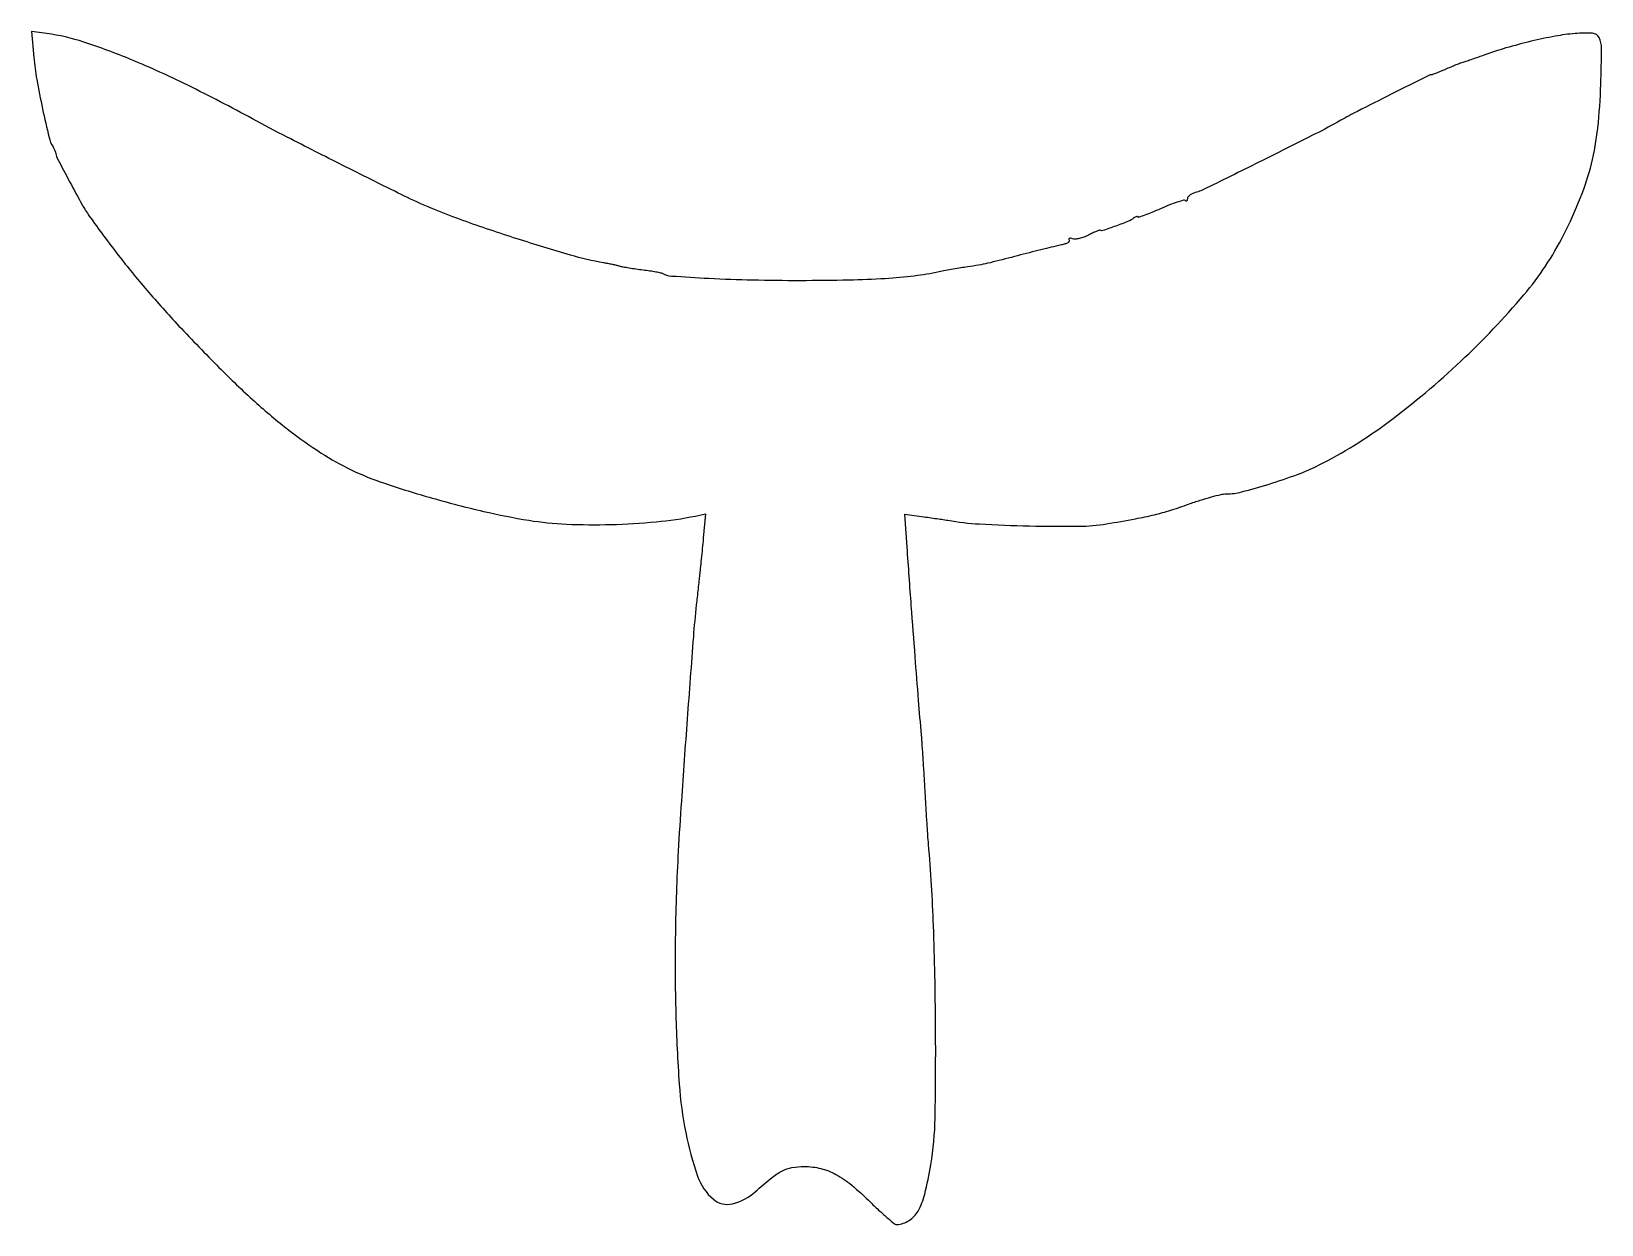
# Model space of a CAD drawing. Extents: x 0 to 446, y 1 to 339.
import ezdxf

# ---------------------------------------------------------------- set-up
doc = ezdxf.new("R2010")
doc.units = 0

msp = doc.modelspace()

# ---------------------------------------------------------------- linework, layer by layer
msp.add_lwpolyline([(0.398109, 331.905738, 0.020977), (1.240855, 325.676821, 0.008723), (2.876396, 317.346644, 0.00559), (4.715082, 309.219655, 0.080718), (5.848189, 306.5, -0.015791), (6.090786, 306.080462, -0.01584), (6.306156, 305.646875, -0.015865), (6.469689, 305.257495, -0.058951), (6.534923, 305, 0.087329), (7.050947, 303.35844, 0.002286), (10.627212, 296.544994, 0.004593), (14.125326, 290.097574, 0.027977), (16.14684, 286.889199, 0.010061), (24.380943, 275.79062, 0.012499), (32.497075, 265.823966, 0.011527), (41.622256, 255.657327, 0.006758), (52.983503, 243.894526, 0.013834), (63.123145, 234.226729, 0.018725), (72.834562, 226.105328, 0.020965), (82.002291, 219.600415, 0.032224), (90.488584, 214.84512, 0.030675), (99.955129, 211.00907, 0.011717), (113.547081, 206.801048, 0.011787), (128.110217, 203.032276, 0.017649), (141, 200.494897, 0.028707), (151.655139, 199.407797, 0.017471), (164.315527, 199.289591, 0.017365), (177.128475, 200.063527, 0.02559), (188.277947, 201.705589), (191.190031, 202.288006), (190.528477, 195.394003, -0.00067), (190.24665, 192.497911, -0.000602), (189.946915, 189.496988, -0.000603), (189.671494, 186.805079, -0.001898), (189.477682, 185, 0.000212), (189.290189, 183.307572, 0.000092), (189.042511, 181.059375, 0.000091), (188.780205, 178.67035, 0.000122), (188.542844, 176.5, 0.008184), (187.701639, 167.414222, 0.000696), (185.955788, 144.042701, 0.00095), (184.293822, 120.762334, 0.003804), (183.411853, 106.5, 0.009715), (182.599721, 83.121382, 0.010473), (182.728619, 60.308027, 0.010958), (183.69559, 40.390193, 0.031472), (185.535308, 26.675599, 0.034554), (188.912504, 14.248367, 0.133208), (193.384086, 7.702264, 0.242189), (198.86485, 6.410742, 0.123552), (205.272343, 9.825635, -0.013091), (209.806951, 13.718047, -0.052374), (212.866598, 15.716098, -0.073755), (215.715175, 16.681025, -0.044871), (219.262344, 17, -0.060823), (223.890612, 16.434901, -0.063657), (228.171136, 14.773978, -0.04983), (232.680973, 11.709408, -0.021033), (238.102464, 6.774079, 0.007881), (240.626459, 4.352031, 0.011766), (242.914474, 2.322921, 0.006871), (244.876698, 0.709271, 0.190851), (245.5, 0.518293, 0.122411), (248.980103, 1.684946, 0.122469), (251.508336, 4.34498, 0.069615), (253.422767, 9.176348, 0.017448), (255.139281, 17.5, 0.037988), (256.371534, 30.778106, 0.005897), (256.498426, 57.188681, 0.007088), (255.903306, 85.30154, 0.01247), (254.503178, 108.5, -0.004005), (254.300909, 111.114508, -0.001188), (254.033144, 115.115625, -0.001192), (253.75365, 119.613307, -0.001286), (253.502874, 124, 0.001341), (253.251612, 128.386693, 0.001243), (252.970657, 132.884375, 0.001239), (252.70077, 136.885476, 0.004177), (252.49594, 139.5, -0.001657), (251.667511, 149.431359, -0.000873), (250.700885, 161.772976, -0.000759), (249.613366, 176.265511, -0.000507), (248.410232, 192.861642), (247.7411, 202.223284), (253.12055, 201.494649, -0.001057), (255.290106, 201.196115, -0.001214), (257.360412, 200.90165, -0.00109), (259.114726, 200.643875, -0.007003), (260, 200.499118, 0.030202), (268.922551, 199.46212, 0.008158), (283.154646, 198.906748, 0.007601), (297.284539, 198.800979, 0.039695), (305.032515, 199.477266, 0.004131), (313.235796, 200.924927, 0.013132), (318.682783, 202.081347, 0.016966), (323.266183, 203.346822, 0.011655), (328.373823, 205.077083, -0.009833), (331.637829, 206.196068, -0.011019), (334.822332, 207.141393, -0.010371), (337.560937, 207.828397, -0.056321), (339.079537, 208, 0.063793), (343.418886, 208.555905, 0.011631), (351.226026, 210.784728, 0.013317), (359.265476, 213.520312, 0.028189), (365.296586, 216.148618, 0.043442), (385.075736, 228.389028, 0.028297), (405.672854, 245.652578, 0.028555), (423.577071, 264.507255, 0.058126), (434.864601, 281.5, 0.022291), (439.685536, 292.134065, 0.034723), (442.769415, 301.707213, 0.033518), (444.566363, 311.857956, 0.01906), (445.439943, 324.302327, 0.005708), (445.651281, 334.584037, 0.12069), (444.955962, 337.539244, 0.266597), (443.063906, 338.774593, 0.035393), (438.098756, 338.708001, 0.024649), (432.501494, 337.956551, 0.012998), (425.639866, 336.503097, 0.012704), (418.501454, 334.603059, 0.015968), (412, 332.466714, -0.002298), (410.203667, 331.821531, -0.002861), (408.528125, 331.23918, -0.002326), (407.11686, 330.765031, -0.021758), (406.5, 330.590343, 0.031425), (405.904181, 330.40911, 0.004033), (404.656314, 329.930589, 0.004702), (403.183728, 329.336183, 0.003904), (401.627876, 328.676805, -0.003205), (400.117627, 328.034264, -0.004758), (398.785904, 327.492561, -0.0022), (397.647348, 327.047797, -0.092263), (397.390527, 327, 0.116344), (396.59375, 326.812055, 0.000277), (385.886055, 321.455542, 0.001711), (376.290416, 316.607541, 0.011383), (371.571943, 314.066411, -0.012184), (364.336652, 310.184797, -0.001754), (349.341465, 302.670649, -0.000762), (333.378524, 294.771829, -0.041584), (330.25, 293.540896, 0.042054), (329.389012, 293.201203, 0.052064), (328.660937, 292.74079, 0.061102), (328.160654, 292.235912, 0.166199), (328, 291.765946, -0.053468), (327.959085, 291.384427, -0.160894), (327.82781, 291.16177, -0.257902), (327.636281, 291.120102, -0.124337), (327.413822, 291.252844, 0.271526), (326.938404, 291.376841, 0.010307), (325.115774, 290.821512, 0.016034), (322.914424, 290.021875, 0.010314), (320.413822, 288.961335, -0.007076), (317.953717, 287.899122, -0.012384), (315.88406, 287.099525, -0.006648), (314.198038, 286.520863, -0.510521), (314, 286.664268, 0.355226), (313.891695, 286.797477, 0.131635), (313.632812, 286.782896, 0.061206), (313.230211, 286.593219, 0.027092), (312.75, 286.252768, -0.073249), (311.261933, 285.391548, -0.008941), (307.72631, 284.058593, -0.004464), (303.971353, 282.7568, -0.236865), (303.239522, 282.860202, 0.250394), (303.040272, 282.883181, 0.006034), (302.150875, 282.519723, 0.011762), (301.098518, 282.045298, 0.007548), (299.899265, 281.447908, -0.030681), (298.612887, 280.87975, -0.032806), (297.294802, 280.487887, -0.034774), (296.12773, 280.306883, -0.113168), (295.357805, 280.416192, 0.03752), (294.829805, 280.574561, 0.137589), (294.484627, 280.554842, 0.316336), (294.359901, 280.382882, 0.143049), (294.437858, 280.100547, -0.297004), (294.42889, 279.724393, -0.099603), (294.015643, 279.32288, -0.061445), (293.251543, 278.954051, -0.033111), (292.239796, 278.684062, 0.009519), (290.699453, 278.349918, 0.001885), (287.954815, 277.688649, 0.001996), (284.76372, 276.893564, 0.001854), (281.5, 276.053641, -0.000949), (274.529657, 274.246355, -0.007403), (271.267456, 273.458438, -0.012916), (268.735937, 272.954876, -0.006626), (265.540033, 272.448066, 0.004989), (263.703754, 272.163029, 0.002926), (261.51176, 271.787151, 0.002926), (259.323827, 271.385553, 0.004979), (257.5, 271.020893, -0.021772), (250.436228, 269.85367, -0.014288), (242.223396, 269.098845, -0.010859), (231.879259, 268.670779, -0.004607), (218, 268.52606, -0.005821), (204.539233, 268.666466, -0.007447), (192.149385, 269.124674, -0.00386), (181.459579, 269.76232, -0.118582), (178.93055, 270.553964, 0.087463), (178.513793, 270.713187, 0.004435), (177.080026, 270.976443, 0.006983), (175.360803, 271.251693, 0.004994), (173.43055, 271.513483, -0.005018), (171.415186, 271.786914, -0.005257), (169.436806, 272.096851, -0.005055), (167.734608, 272.399611, -0.023187), (166.758577, 272.630717, 0.011743), (165.899117, 272.855106, 0.00476), (164.718365, 273.122093, 0.004707), (163.44227, 273.385349, 0.005968), (162.258577, 273.603306, -0.028164), (152.785562, 275.786107, -0.007089), (137.639346, 280.420977, -0.007555), (122.218625, 285.63836, -0.018052), (110.986989, 290.091301, -0.011783), (103.873772, 293.415067, -0.001369), (88.148493, 301.273293, -0.001701), (72.385753, 309.271562, -0.006261), (62.5, 314.487326, 0.009961), (44.098303, 324.022755, 0.016268), (28.093718, 331.278391, 0.019162), (14.594663, 336.279213, 0.044731), (4.105444, 338.702684), (-0.289113, 339.311475)], format="xyb", close=True)

doc.saveas('drawing.dxf')
